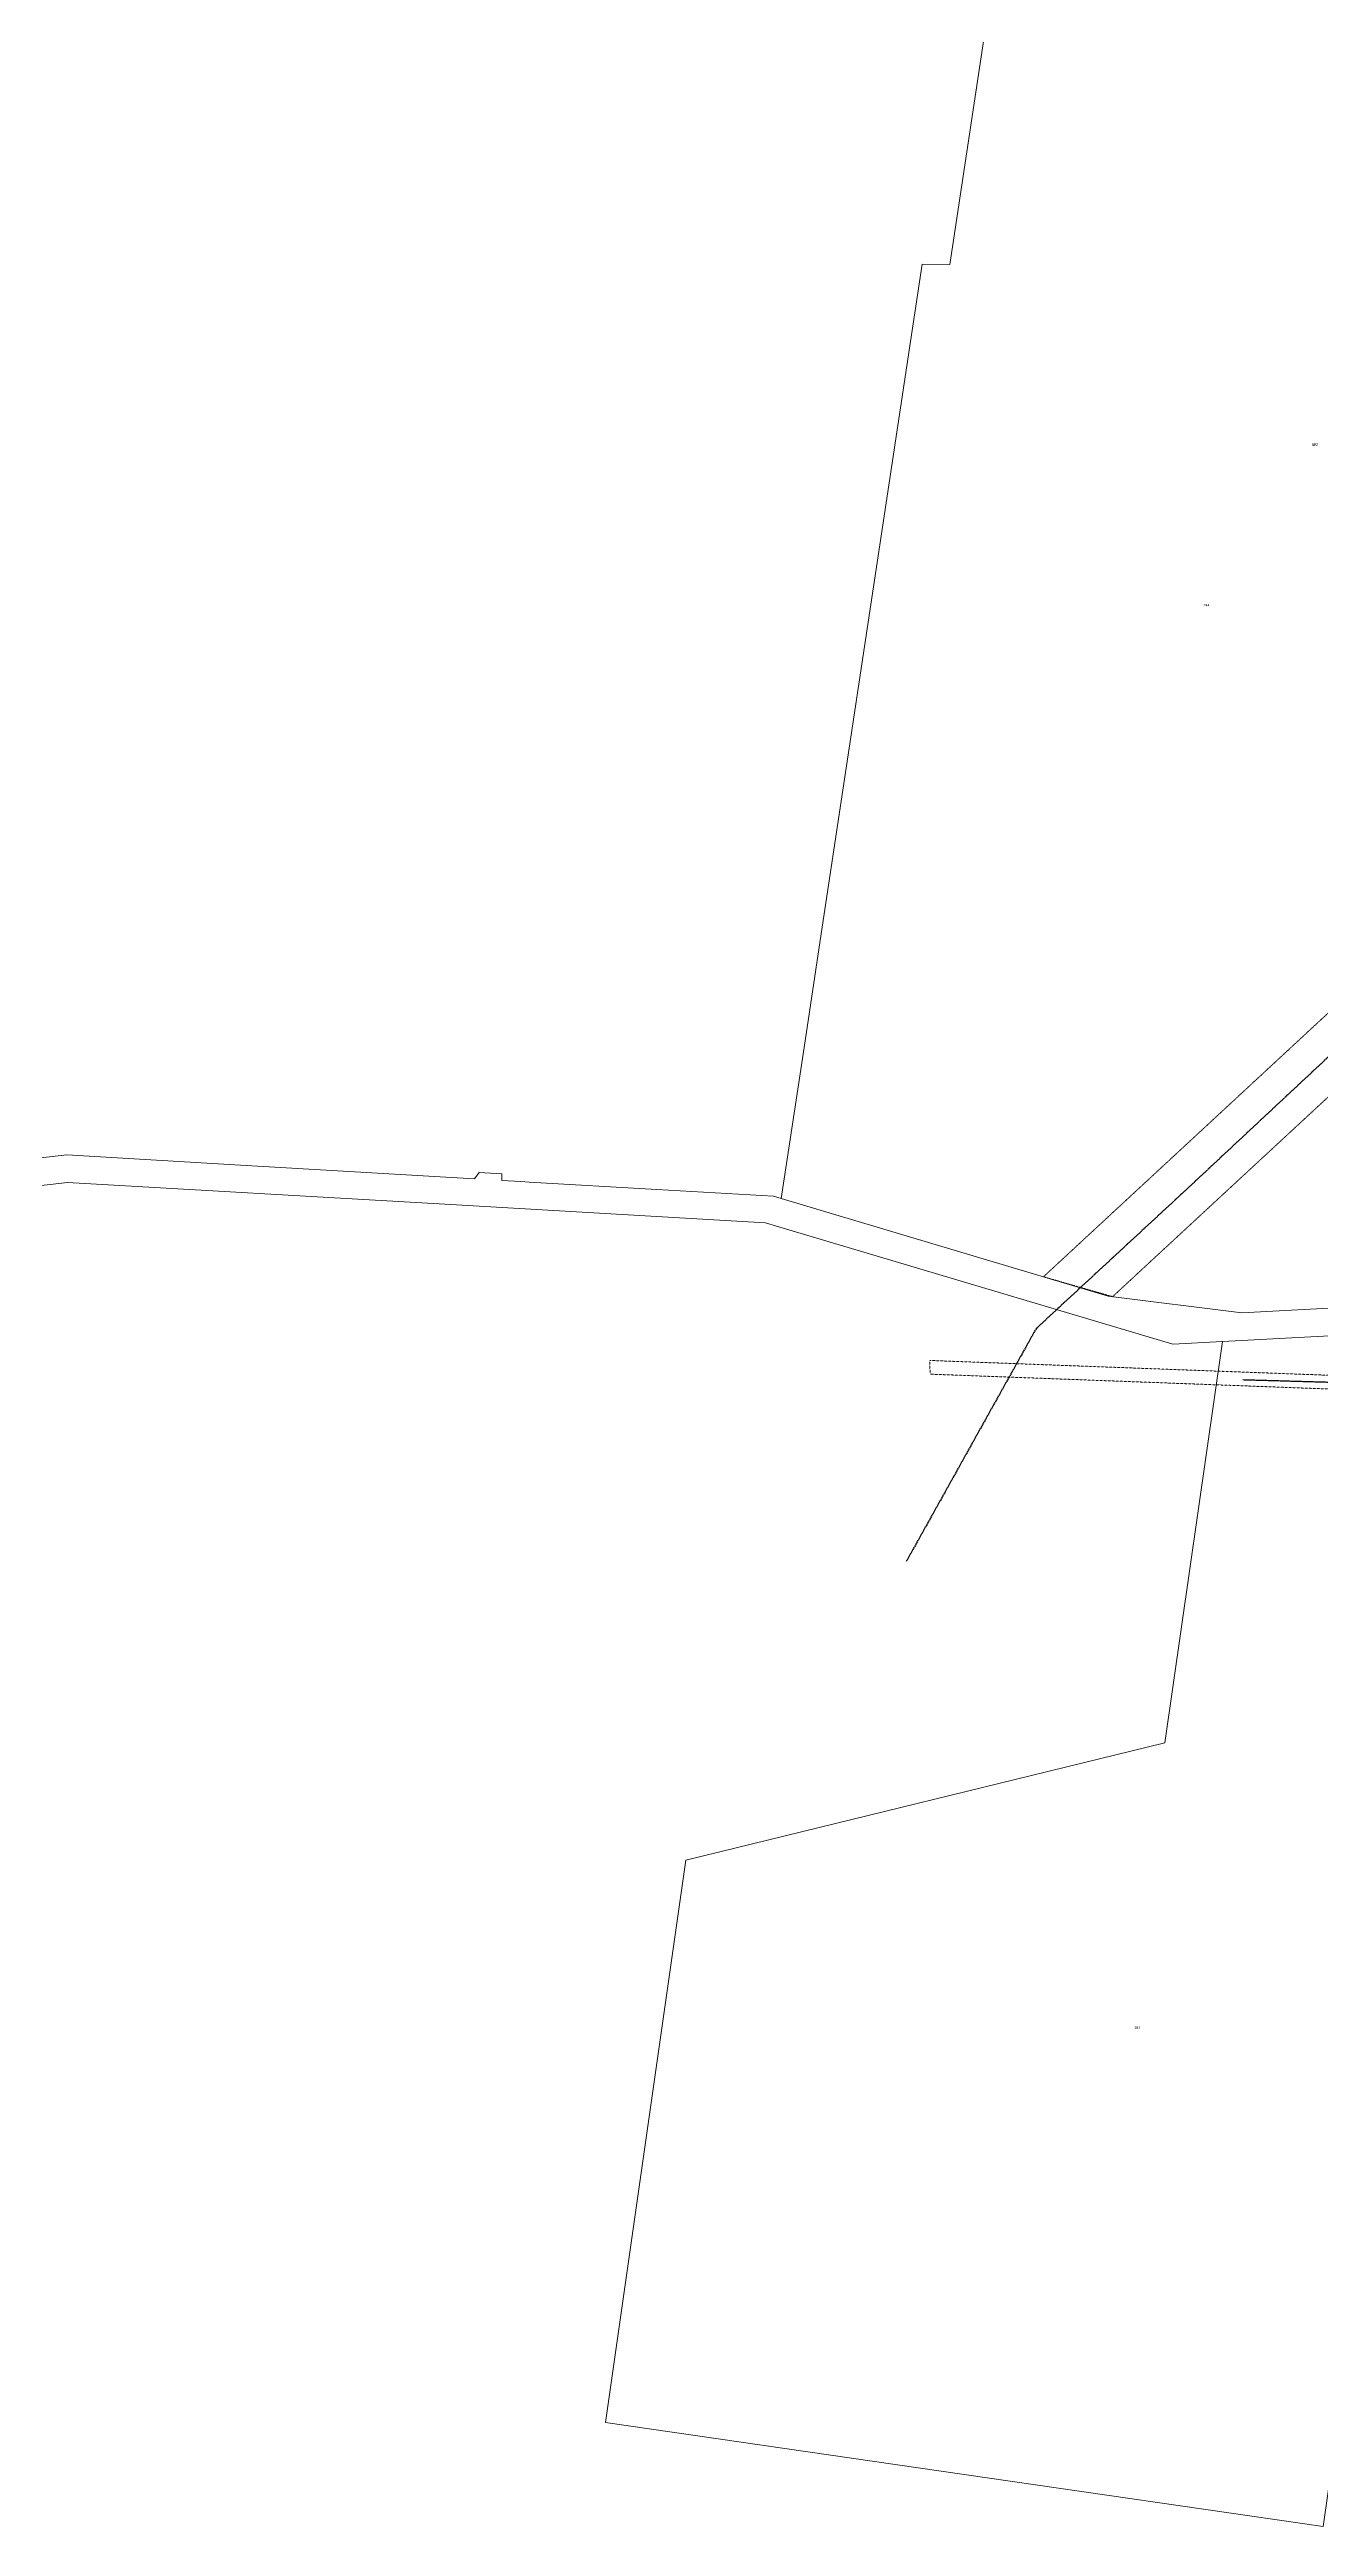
# Model space of a CAD drawing. Header units: metres. Extents: x 275221 to 280529, y 6121714 to 6133118.
# Drawn here: x 277875 to 278804, y 6127202 to 6129012 of the extents above; entities that cross this region are included whole.
import ezdxf

# ---------------------------------------------------------------- set-up
doc = ezdxf.new("R2010")
doc.units = ezdxf.units.M
for name, pattern in [('Cable Exist OH', [1, 1, 0]), ('HIDDEN', [0.375, 0.25, -0.125]), ('HIDDEN2', [0.1875, 0.125, -0.0625])]:
    doc.linetypes.add(name, pattern=pattern)
for name, color, linetype, lineweight in [('Cadastre Land Parcels_SP_EXT', 9, 'Continuous', 5), ('Cadastre Other Property_SP_EXT', 9, 'HIDDEN', 5), ('Cadastre Roads_SP_EXT', 9, 'Continuous', 5)]:
    doc.layers.add(name, color=color, linetype=linetype, lineweight=lineweight)
doc.layers.add('Mains_HV_EXT', color=7, linetype='Continuous')
doc.layers.add('Mains_TR_EXT', color=7, linetype='Continuous')
doc.styles.get("Standard").update_dxf_attribs({"font": 'arial.ttf'})

msp = doc.modelspace()

# ---------------------------------------------------------------- linework, layer by layer
at = {"layer": 'Cadastre Land Parcels_SP_EXT', "linetype": 'Continuous'}
for points in [[(279008.4, 6129431.8), (278810.6, 6129460.6), (278629.2, 6129486.9), (278606.2, 6129340.7), (278533, 6128854.6), (278512.8, 6128855), (278439.8, 6128370.5), (278425.8, 6128277.9), (278409.9, 6128172.3), (278648.7, 6128101.1), (278746.4, 6128088.8), (278855.3, 6128094.7), (278876.1, 6128241.1), (278894.3, 6128368.7), (278899.4, 6128368), (278887.8, 6128433.5), (278883.1, 6128460.2), (278864.1, 6128482.3), (279008.4, 6129431.8)], [(278805.8, 6127202.4), (278930.3, 6128078.5), (278732.1, 6128067.9), (278690.1, 6127774.8), (278340.2, 6127689.2), (278281.5, 6127278.3), (278543.6, 6127240.3), (278805.8, 6127202.4)]]:
    msp.add_lwpolyline(points, close=True, dxfattribs=at)
at = {"layer": 'Cadastre Other Property_SP_EXT', "linetype": 'HIDDEN2'}
for points in [[(279311.8, 6128862.6), (278944.5, 6128612.6), (278857.2, 6128352.2), (278601.4, 6128115.2), (278651.9, 6128100.7), (278896.2, 6128327), (278982.4, 6128583.9), (279302.7, 6128802), (279311.8, 6128862.6)], [(278518.4, 6128054.1), (278518.6, 6128044.1), (278846.2, 6128031.9), (278928.1, 6128063), (278929.7, 6128074.3), (278844.6, 6128042), (278518.4, 6128054.1)]]:
    msp.add_lwpolyline(points, close=True, dxfattribs=at)
at = {"layer": 'Cadastre Roads_SP_EXT', "linetype": 'Continuous'}
for points in [[(278855.3, 6128094.7), (278746.4, 6128088.8), (278648.7, 6128101.1), (278409.9, 6128172.3), (278404.2, 6128174), (278319, 6128179), (278225.7, 6128184.4), (278219.7, 6128184.8), (278205.8, 6128185.6), (278205.9, 6128190.4), (278189.3, 6128191.3), (278185.8, 6128186.8), (278014.8, 6128196.8), (277888, 6128204.2), (277807, 6128195)], [(277812, 6128175.3), (277888.5, 6128184.1), (278159.9, 6128168.4), (278398.4, 6128154.7), (278406.3, 6128152.3), (278695.9, 6128066), (278732.1, 6128067.9), (278930.3, 6128078.5)]]:
    msp.add_lwpolyline(points, dxfattribs=at)
at = {"layer": 'Mains_HV_EXT', "linetype": 'Cable Exist OH'}
msp.add_lwpolyline([(278747, 6128040.1), (278845.3, 6128037.3)], dxfattribs=at)
at = {"layer": 'Mains_TR_EXT', "linetype": 'Cable Exist OH'}
msp.add_lwpolyline([(279408.5, 6128970.6), (279307.9, 6128831.8), (278963.9, 6128599.6), (278878, 6128339.9), (278706.4, 6128179.5), (278596, 6128077.3), (278501.2, 6127907.3)], dxfattribs=at)

# ---------------------------------------------------------------- texts
at = {"layer": 'Cadastre Land Parcels_SP_EXT'}
for s, p in [('244', (278718.4, 6128604.9)), ('189', (278667.9, 6127566))]:
    msp.add_text(s, height=1.8, dxfattribs=at).set_placement(p)
at = {"layer": 'Mains_TR_EXT'}
for s in ['98J', 'L77']:
    msp.add_text(s, height=1.8, dxfattribs=at).set_placement((278797.6, 6128722.2))

doc.saveas('drawing.dxf')
